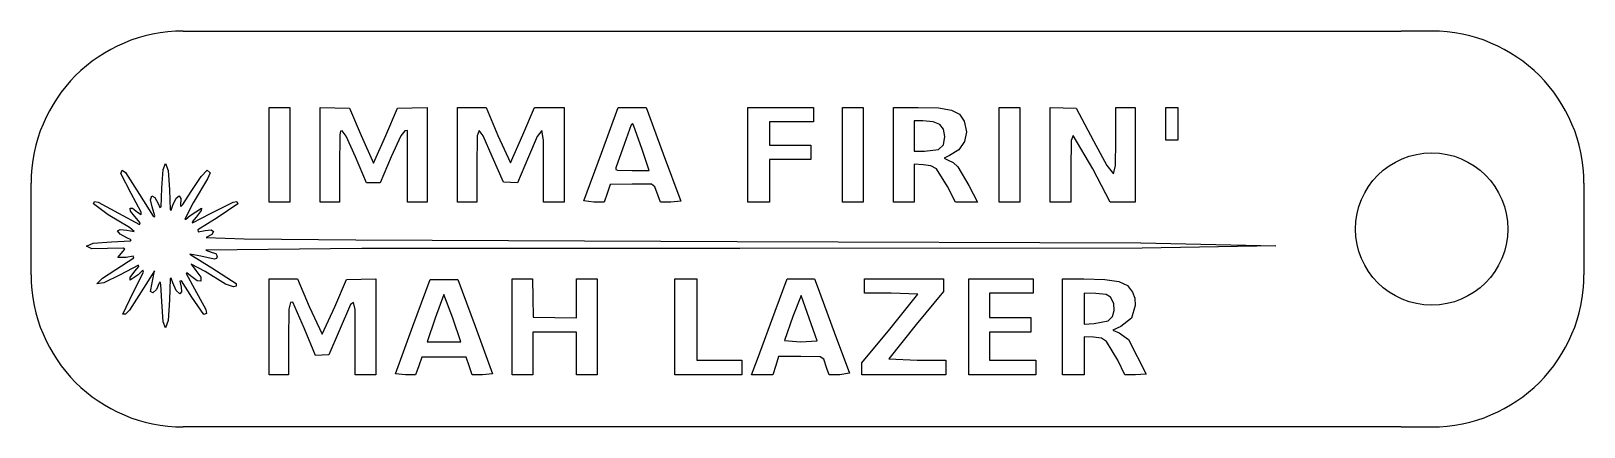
# Model space of a CAD drawing. Header units: millimetres. Extents: x 0 to 51, y 0 to 13.
import ezdxf

# ---------------------------------------------------------------- set-up
doc = ezdxf.new("R2010")
doc.units = ezdxf.units.MM
doc.layers.add('Layer_1', color=7, linetype='CONTINUOUS')

msp = doc.modelspace()

# ---------------------------------------------------------------- linework, layer by layer
at = {"layer": 'Layer_1'}
for p, q in [((5, 13), (45, 13)), ((46, 13), (45, 13)), ((0, 5), (0, 8)), ((51, 8), (51, 5)), ((45, 0), (5, 0)), ((45, 0), (46, 0))]:
    msp.add_line(p, q, dxfattribs=at)
at = {"layer": 'Layer_1', "color": 7}
for points in [[(7.816, 8.936), (7.816, 10.493), (8.155, 10.493), (8.495, 10.493), (8.495, 8.936), (8.495, 7.38), (8.155, 7.38), (7.816, 7.38), (7.816, 8.936), (7.816, 8.936)], [(9.492, 8.938), (9.492, 10.495), (9.974, 10.484), (10.456, 10.473), (10.84, 9.565), (11.246, 8.658), (11.65, 9.566), (12.032, 10.473), (12.518, 10.484), (13.004, 10.495), (13.004, 8.938), (13.004, 7.38), (12.684, 7.38), (12.365, 7.38), (12.365, 8.56), (12.365, 9.74), (12.279, 9.727), (12.14, 9.555), (11.831, 8.867), (11.469, 8.019), (11.245, 8.019), (11.022, 8.019), (10.659, 8.867), (10.352, 9.55), (10.214, 9.727), (10.166, 9.715), (10.141, 9.589), (10.131, 8.56), (10.131, 7.38), (9.811, 7.38), (9.492, 7.38), (9.492, 8.938), (9.492, 8.938)], [(14.001, 8.936), (14.001, 10.493), (14.473, 10.493), (14.945, 10.493), (15.334, 9.575), (15.751, 8.673), (16.156, 9.591), (16.535, 10.492), (17.024, 10.492), (17.512, 10.492), (17.512, 8.935), (17.512, 7.379), (17.173, 7.379), (16.834, 7.379), (16.834, 8.556), (16.826, 9.413), (16.772, 9.732), (16.624, 9.542), (16.335, 8.875), (15.976, 8.017), (15.743, 8.027), (15.511, 8.038), (15.148, 8.886), (14.846, 9.559), (14.713, 9.733), (14.65, 9.563), (14.639, 8.556), (14.639, 7.379), (14.32, 7.379), (14.001, 7.379), (14.001, 8.935), (14.001, 8.936)], [(18.159, 7.43), (18.731, 8.986), (19.287, 10.493), (19.746, 10.492), (20.206, 10.49), (20.764, 8.973), (21.336, 7.417), (21.01, 7.38), (20.67, 7.38), (20.593, 7.589), (20.487, 7.89), (20.372, 7.967), (19.737, 7.969), (19.015, 7.958), (18.919, 7.669), (18.822, 7.38), (18.482, 7.38), (18.159, 7.43), (18.159, 7.43)], [(23.538, 8.936), (23.538, 10.493), (24.615, 10.493), (25.692, 10.493), (25.692, 10.253), (25.692, 10.014), (24.974, 10.014), (24.256, 10.014), (24.256, 9.635), (24.256, 9.256), (24.934, 9.256), (25.612, 9.256), (25.612, 9.016), (25.612, 8.777), (24.934, 8.777), (24.256, 8.777), (24.256, 8.079), (24.256, 7.38), (23.897, 7.38), (23.538, 7.38), (23.538, 8.936), (23.538, 8.936)], [(26.65, 8.936), (26.65, 10.493), (26.989, 10.493), (27.328, 10.493), (27.328, 8.936), (27.328, 7.38), (26.989, 7.38), (26.65, 7.38), (26.65, 8.936), (26.65, 8.936)], [(28.326, 8.936), (28.326, 10.493), (29.136, 10.493), (29.806, 10.475), (30.233, 10.407), (30.488, 10.269), (30.644, 10.037), (30.723, 9.694), (30.66, 9.369), (30.47, 9.098), (30.167, 8.915), (29.993, 8.821), (30.125, 8.756), (30.286, 8.688), (30.44, 8.543), (30.803, 7.932), (31.079, 7.38), (30.721, 7.38), (30.364, 7.38), (30.1, 7.898), (29.737, 8.479), (29.555, 8.575), (29.298, 8.609), (29.004, 8.628), (29.004, 8.004), (29.004, 7.38), (28.665, 7.38), (28.326, 7.38), (28.326, 8.936), (28.326, 8.936)], [(31.797, 8.936), (31.797, 10.493), (32.136, 10.493), (32.475, 10.493), (32.475, 8.936), (32.475, 7.38), (32.136, 7.38), (31.797, 7.38), (31.797, 8.936), (31.797, 8.936)], [(33.473, 8.938), (33.473, 10.495), (33.896, 10.484), (34.319, 10.473), (34.89, 9.395), (35.329, 8.582), (35.547, 8.311), (35.62, 8.581), (35.628, 9.393), (35.628, 10.493), (35.947, 10.493), (36.266, 10.493), (36.266, 8.936), (36.266, 7.38), (35.856, 7.38), (35.445, 7.38), (34.868, 8.477), (34.221, 9.574), (34.162, 9.408), (34.151, 8.478), (34.151, 7.38), (33.812, 7.38), (33.473, 7.38), (33.473, 8.938), (33.473, 8.938)], [(37.264, 9.954), (37.264, 10.493), (37.463, 10.493), (37.663, 10.493), (37.663, 9.954), (37.663, 9.415), (37.463, 9.415), (37.264, 9.415), (37.264, 9.954), (37.264, 9.954)], [(20.068, 9.106), (19.787, 9.914), (19.755, 9.966), (19.711, 9.916), (19.489, 9.313), (19.21, 8.505), (19.204, 8.455), (19.257, 8.429), (19.742, 8.418), (20.301, 8.418), (20.068, 9.106), (20.068, 9.106), (20.068, 9.106)], [(29.803, 9.116), (29.962, 9.267), (30.008, 9.542), (29.971, 9.776), (29.849, 9.933), (29.627, 10.022), (29.293, 10.051), (29.004, 10.054), (29.004, 9.555), (29.004, 9.056), (29.345, 9.056), (29.803, 9.116), (29.803, 9.116)], [(4.295, 4.116), (4.266, 4.672), (4.24, 4.764), (4.208, 4.717), (4.115, 4.51), (3.999, 4.399), (3.92, 4.448), (3.974, 4.728), (4.05, 5.123), (3.697, 4.56), (3.238, 3.837), (3.102, 3.703), (3.014, 3.705), (3.356, 4.417), (3.693, 5.078), (3.675, 5.146), (3.519, 4.993), (3.257, 4.821), (3.254, 4.909), (3.412, 5.12), (3.542, 5.272), (3.527, 5.309), (2.924, 4.998), (2.386, 4.736), (2.162, 4.698), (2.344, 4.887), (2.783, 5.17), (3.371, 5.552), (3.35, 5.604), (3.121, 5.565), (2.85, 5.567), (3.022, 5.777), (3.081, 5.84), (3.029, 5.873), (2.514, 5.86), (1.994, 5.854), (1.823, 5.937), (2.037, 6.033), (2.642, 6.075), (3.263, 6.106), (3.284, 6.145), (3.15, 6.21), (2.93, 6.327), (2.839, 6.436), (2.93, 6.487), (3.15, 6.464), (3.381, 6.423), (3.234, 6.546), (2.529, 6.968), (2.049, 7.326), (2.083, 7.402), (2.208, 7.386), (2.873, 7.022), (3.563, 6.648), (3.58, 6.701), (3.404, 6.91), (3.271, 7.087), (3.251, 7.187), (3.331, 7.185), (3.494, 7.056), (3.612, 6.971), (3.612, 7.057), (3.291, 7.661), (2.952, 8.323), (2.99, 8.436), (3.104, 8.359), (3.556, 7.635), (4.008, 6.92), (4.052, 6.895), (4.063, 6.936), (3.975, 7.229), (3.925, 7.455), (3.963, 7.584), (4.066, 7.536), (4.175, 7.334), (4.233, 7.206), (4.269, 7.232), (4.298, 7.841), (4.339, 8.459), (4.42, 8.65), (4.501, 8.422), (4.543, 7.785), (4.57, 7.134), (4.604, 7.121), (4.66, 7.281), (4.761, 7.509), (4.861, 7.584), (4.923, 7.507), (4.907, 7.276), (4.918, 7.234), (4.989, 7.304), (5.263, 7.728), (5.585, 8.226), (5.781, 8.434), (5.883, 8.343), (5.791, 8.146), (5.321, 7.361), (5.048, 6.828), (5.084, 6.818), (5.227, 6.938), (5.597, 7.184), (5.591, 7.103), (5.427, 6.893), (5.295, 6.739), (5.306, 6.701), (5.898, 7.006), (6.634, 7.383), (6.759, 7.402), (6.79, 7.331), (6.113, 6.872), (5.473, 6.468), (5.484, 6.41), (5.718, 6.448), (5.919, 6.468), (5.993, 6.416), (5.937, 6.322), (5.746, 6.218), (7.004, 6.178), (10.662, 6.141), (23.187, 6.092), (36.45, 6.041), (40.883, 5.949), (36.489, 5.871), (23.283, 5.864), (10.868, 5.86), (5.735, 5.809), (5.95, 5.724), (6.065, 5.691), (6.113, 5.611), (6.094, 5.533), (6.018, 5.505), (5.576, 5.604), (5.21, 5.67), (5.939, 5.223), (6.735, 4.706), (6.737, 4.628), (6.65, 4.598), (6.389, 4.69), (5.718, 5.101), (5.258, 5.342), (5.408, 5.14), (5.571, 4.913), (5.58, 4.79), (5.459, 4.798), (5.235, 4.961), (5.113, 5.063), (5.09, 5.038), (5.367, 4.539), (5.742, 3.853), (5.758, 3.726), (5.679, 3.692), (5.277, 4.257), (4.936, 4.793), (4.884, 4.792), (4.928, 4.595), (4.945, 4.435), (4.882, 4.37), (4.768, 4.477), (4.659, 4.737), (4.605, 4.886), (4.571, 4.86), (4.543, 4.172), (4.501, 3.491), (4.42, 3.249), (4.339, 3.454), (4.295, 4.116), (4.295, 4.116)], [(7.816, 3.29), (7.816, 4.867), (8.286, 4.867), (8.755, 4.867), (9.139, 3.96), (9.557, 3.043), (9.974, 3.939), (10.356, 4.847), (10.842, 4.858), (11.328, 4.869), (11.328, 3.292), (11.328, 1.714), (10.988, 1.714), (10.649, 1.714), (10.649, 2.887), (10.639, 3.859), (10.588, 4.083), (10.488, 4.018), (10.116, 3.151), (9.783, 2.373), (9.565, 2.361), (9.347, 2.349), (8.976, 3.219), (8.596, 4.099), (8.52, 4.085), (8.465, 3.872), (8.455, 2.887), (8.455, 1.714), (8.136, 1.714), (7.816, 1.714), (7.816, 3.29), (7.816, 3.29)], [(11.966, 1.744), (12.535, 3.31), (13.104, 4.847), (13.559, 4.847), (14.015, 4.847), (14.586, 3.31), (15.157, 1.744), (14.822, 1.714), (14.487, 1.714), (14.39, 2.004), (14.294, 2.293), (13.563, 2.293), (12.833, 2.293), (12.731, 2.004), (12.63, 1.714), (12.298, 1.714), (11.966, 1.744), (11.966, 1.744)], [(15.797, 3.29), (15.797, 4.867), (16.135, 4.867), (16.473, 4.867), (16.484, 4.238), (16.495, 3.61), (17.203, 3.599), (17.911, 3.588), (17.911, 4.227), (17.911, 4.867), (18.251, 4.867), (18.59, 4.867), (18.59, 3.29), (18.59, 1.714), (18.251, 1.714), (17.911, 1.714), (17.911, 2.413), (17.911, 3.111), (17.193, 3.111), (16.475, 3.111), (16.475, 2.413), (16.475, 1.714), (16.136, 1.714), (15.797, 1.714), (15.797, 3.29), (15.797, 3.29)], [(21.143, 3.29), (21.143, 4.867), (21.503, 4.867), (21.862, 4.867), (21.862, 3.53), (21.862, 2.193), (22.6, 2.193), (23.338, 2.193), (23.338, 1.954), (23.338, 1.714), (22.241, 1.714), (21.143, 1.714), (21.143, 3.29), (21.143, 3.29)], [(23.854, 2.223), (24.438, 3.799), (24.833, 4.867), (25.279, 4.867), (25.726, 4.867), (25.813, 4.637), (26.379, 3.111), (26.879, 1.764), (26.557, 1.714), (26.217, 1.714), (26.139, 1.924), (26.034, 2.223), (25.916, 2.301), (25.278, 2.313), (24.549, 2.313), (24.455, 2.014), (24.361, 1.714), (24.013, 1.714), (23.665, 1.714), (23.854, 2.223), (23.854, 2.223)], [(27.288, 1.909), (27.288, 2.104), (28.206, 3.215), (29.124, 4.357), (28.246, 4.388), (27.368, 4.388), (27.368, 4.627), (27.368, 4.867), (28.665, 4.867), (29.962, 4.867), (29.962, 4.656), (29.962, 4.445), (29.064, 3.36), (28.166, 2.234), (29.104, 2.193), (30.041, 2.193), (30.041, 1.954), (30.041, 1.714), (28.665, 1.714), (27.288, 1.714), (27.288, 1.909), (27.288, 1.909)], [(30.8, 3.29), (30.8, 4.867), (31.857, 4.867), (32.914, 4.867), (32.914, 4.627), (32.914, 4.388), (32.196, 4.388), (31.478, 4.388), (31.478, 3.989), (31.478, 3.59), (32.156, 3.59), (32.835, 3.59), (32.835, 3.35), (32.835, 3.111), (32.156, 3.111), (31.478, 3.111), (31.478, 2.652), (31.478, 2.193), (32.236, 2.193), (32.994, 2.193), (32.994, 1.954), (32.994, 1.714), (31.897, 1.714), (30.8, 1.714), (30.8, 3.29), (30.8, 3.29)], [(33.872, 3.29), (33.872, 4.867), (34.577, 4.867), (35.264, 4.847), (35.721, 4.778), (36.007, 4.644), (36.179, 4.427), (36.251, 4.232), (36.258, 3.984), (36.145, 3.571), (35.789, 3.303), (35.532, 3.179), (35.734, 3.09), (36.037, 2.866), (36.625, 1.735), (36.275, 1.714), (35.924, 1.714), (35.687, 2.194), (35.318, 2.802), (35.16, 2.912), (34.888, 2.945), (34.59, 2.96), (34.59, 2.337), (34.59, 1.714), (34.231, 1.714), (33.872, 1.714), (33.872, 3.29), (33.872, 3.29)], [(13.85, 3.569), (13.56, 4.348), (13.272, 3.57), (13.006, 2.792), (13.562, 2.792), (14.117, 2.792), (13.85, 3.569), (13.85, 3.569)], [(25.812, 2.829), (25.294, 4.32), (25.013, 3.622), (24.743, 2.842), (25.269, 2.792), (25.812, 2.829), (25.812, 2.829)], [(35.377, 3.483), (35.516, 3.623), (35.577, 3.829), (35.557, 4.055), (35.45, 4.258), (35.313, 4.354), (34.973, 4.382), (34.59, 4.395), (34.59, 3.888), (34.59, 3.38), (34.919, 3.398), (35.377, 3.483), (35.377, 3.483)]]:
    msp.add_lwpolyline(points, dxfattribs=at)
at = {"layer": 'Layer_1'}
msp.add_circle((46, 6.5), 2.5, dxfattribs=at)
for centre, start, end in [((5, 8), 90, 180), ((46, 8), 0, 90), ((5, 5), 180, 270), ((46, 5), 270, 0)]:
    msp.add_arc(centre, 5, start, end, dxfattribs=at)

doc.saveas('drawing.dxf')
